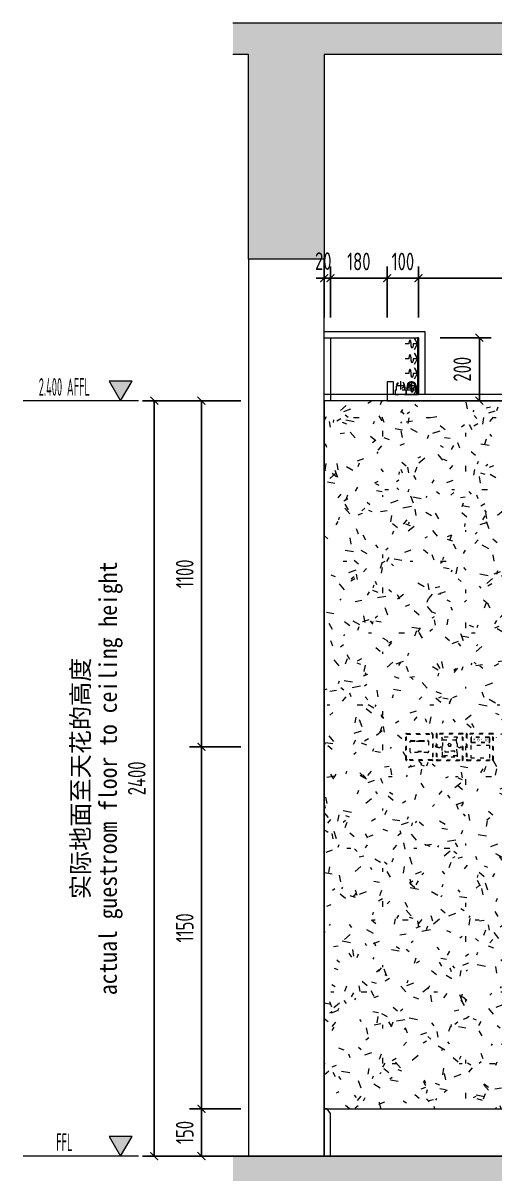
# Model space of a CAD drawing. Header units: millimetres. Extents: x 3162 to 221128, y -144913 to 11496.
# Drawn here: x 170692 to 172191, y -43501 to -39844 of the extents above; entities that cross this region are included whole.
import ezdxf
from ezdxf.enums import TextEntityAlignment as Align
from ezdxf.xclip import XClip

# ---------------------------------------------------------------- set-up
doc = ezdxf.new("R2010")
doc.units = ezdxf.units.MM
doc.header["$LTSCALE"] = 10
doc.header["$XCLIPFRAME"] = 2
for name, pattern in [('ACAD_ISO03W100', [30, 12, -18]), ('DASH', [8.89, 6.35, -2.54]), ('DOTE', [61.468, 50.8, -5.08, 0.508, -5.08])]:
    doc.linetypes.add(name, pattern=pattern)
doc.layers.get('Defpoints').update_dxf_attribs({"color": 250})
for name, color, linetype, lineweight in [('Contour【轮廓线】', 94, 'Continuous', 0), ('Elevation【立面图库】', 150, 'Continuous', 0), ('FC-Hatch【平面填充】', 250, 'Continuous', 0), ('FF-Socket【电气】', 124, 'Continuous', 0), ('FF-Text【平面文字】', 2, 'Continuous', 0), ('Finish【完成面】', 2, 'Continuous', 0), ('Gray【中细线】', 8, 'Continuous', 0), ('RC-dimensions', 44, 'Continuous', 0), ('RC-Modelling【天花造型】', 30, 'Continuous', 0), ('Wall【立面墙】', 252, 'Continuous', 0)]:
    doc.layers.add(name, color=color, linetype=linetype, lineweight=lineweight)
for name, color, linetype in [('SOL【实体】', 250, 'Continuous'), ('WALL_NEW【新建墙体】', 4, 'Continuous'), ('WALL【墙体】', 7, 'Continuous')]:
    doc.layers.add(name, color=color, linetype=linetype)
doc.styles.add('宋体', font='', dxfattribs={"width": 0.8})
doc.styles.add('尺寸标注', font='ARCHS.SHX', dxfattribs={"width": 0.8})
doc.styles.add('标高', font='ARCHS.SHX', dxfattribs={"width": 0.5})
doc.styles.get('宋体').set_extended_font_data('SimSun')
doc.dimstyles.new('海龙1：25', dxfattribs={"dimscale": 25, "dimtxt": 2.25, "dimasz": 1, "dimexe": 1.5, "dimexo": 1, "dimgap": 1, "dimtad": 1, "dimdec": 0, "dimrnd": 5, "dimdsep": 46, "dimtxsty": '尺寸标注', "dimblk": 'ARCHTICK', "dimblk1": 'ARCHTICK', "dimblk2": 'ARCHTICK', "dimcen": 1, "dimclrd": 44, "dimclre": 44, "dimclrt": 2, "dimadec": 0, "dimazin": 0, "dimtfac": 1, "dimtdec": 0, "dimtix": 1, "dimtmove": 2, "dimatfit": 3, "dimldrblk": 'hl_arrow2', "dimfxl": 5, "dimfxlon": 1, "dimarcsym": 0})
pattern_1 = [(225, (110819.52, -399.786), (35.35534, -35.35534), []), (230, (110819.52, -399.786), (-71.72602, 6.27522), [7.5, -82.5]), (175, (110819.52, -399.786), (13.87511, -75.21923), [6, -66]), (280.4514, (110813.54, -399.26), (-57.85092, -68.94393), [6.374, -70.1142]), (226.1842, (110819.52, -419.79), (-106.72409, 16.55189), [11.25, -123.75]), (276.6356, (110810.63, -418.41), (-93.46626, -97.41178), [9.56105, -105.1713]), (171.1842, (110819.52, -419.79), (-93.46618, -97.41189), [9, -99]), (201, (110809.52, -414.786), (-59.690703, 40.261893), [7.5, -82.5]), (146, (110809.52, -414.786), (-24.33156, -72.515006), [6, -66]), (251.4514, (110804.546, -411.43), (-84.022234, -32.25304), [6.374, -70.1142]), (217.5, (110819.52, -399.786), (-1.2159855, -33.289385), [0.5, -65.2, 0.5, -67, 0.5, -66.25]), (187.5, (110819.52, -399.786), (-26.306954, -39.441171), [0.5, -38.2, 0.5, -63.7, 0.5, -25.25]), (147.5, (110841.82, -399.786), (-53.382244, 2.255487), [0.5, -25, 0.5, -78, 0.5, -103.5]), (137.5, (110851.82, -399.786), (-58.318617, -10.010498), [0.5, -32.5, 0.5, -51.8, 0.5, -73.5])]

# ---------------------------------------------------------------- blocks, each defined once
blk = doc.blocks.new('海龙工具_踢脚线')
blk.add_lwpolyline([(20, 0), (20, 90), (10, 100), (0, 100)])
blk = doc.blocks.new('_ArchTick')
at = {"color": 2, "linetype": 'ByBlock', "const_width": 0.15}
blk.add_lwpolyline([(-0.5, -0.5), (0.5, 0.5)], dxfattribs=at)
blk = doc.blocks.new('*D508')
at = {"layer": 'Defpoints', "color": 0, "transparency": 16777216}
for p in [(171408.6, -41044.4), (171258.6, -42144.4), (171408.6, -42144.4)]:
    blk.add_point(p, dxfattribs=at)
at = {"layer": 'RC-dimensions', "color": 44, "lineweight": -2, "transparency": 16777216}
for p, q in [((171383.6, -41044.4), (171221.1, -41044.4)), ((171258.6, -41044.4), (171258.6, -42144.4)), ((171383.6, -42144.4), (171221.1, -42144.4))]:
    blk.add_line(p, q, dxfattribs=at)
at = {"layer": 'RC-dimensions', "color": 44, "lineweight": -2, "transparency": 16777216, "xscale": 25, "yscale": 25, "zscale": 25}
for p, rotation in [((171258.6, -41044.4), 90), ((171258.6, -42144.4), 270)]:
    blk.add_blockref('_ArchTick', p, dxfattribs=dict(at, rotation=rotation))
at = {"layer": 'RC-dimensions', "color": 2, "transparency": 16777216, "insert": (171205.5, -41594.4), "char_height": 56.25, "attachment_point": 5, "rotation": 90, "style": '尺寸标注'}
blk.add_mtext('1100', dxfattribs=at)
blk = doc.blocks.new('hl_arrow2')
at = {"color": 2}
blk.add_line((-0.22, 0), (-1, 0), dxfattribs=at)
blk.add_lwpolyline([(-0.22, 0), (-0.86, -0.69), (-0.65, -0.86), (0, 0), (-0.65, 0.86), (-0.86, 0.69)], close=True, dxfattribs=at)
for points in [[(-0.86, 0.69), (-0.65, 0.86), (-0.22, 0), (0, 0)], [(-0.86, -0.69), (-0.65, -0.86), (-0.22, 0), (0, 0)]]:
    blk.add_solid(points, dxfattribs=at)
blk = doc.blocks.new('*D509')
at = {"layer": 'Defpoints', "color": 0, "transparency": 16777216}
for p in [(171408.6, -43294.4), (171258.6, -43444.4), (171408.6, -43444.4)]:
    blk.add_point(p, dxfattribs=at)
at = {"layer": 'RC-dimensions', "color": 44, "lineweight": -2, "transparency": 16777216}
for p, q in [((171383.6, -43294.4), (171221.1, -43294.4)), ((171258.6, -43294.4), (171258.6, -43444.4)), ((171383.6, -43444.4), (171221.1, -43444.4))]:
    blk.add_line(p, q, dxfattribs=at)
at = {"layer": 'RC-dimensions', "color": 44, "lineweight": -2, "transparency": 16777216, "xscale": 25, "yscale": 25, "zscale": 25}
for p, rotation in [((171258.6, -43294.4), 90), ((171258.6, -43444.4), 270)]:
    blk.add_blockref('_ArchTick', p, dxfattribs=dict(at, rotation=rotation))
at = {"layer": 'RC-dimensions', "color": 2, "transparency": 16777216, "insert": (171205.5, -43369.4), "char_height": 56.25, "attachment_point": 5, "rotation": 90, "style": '尺寸标注'}
blk.add_mtext('150', dxfattribs=at)
blk = doc.blocks.new('*D510')
at = {"layer": 'Defpoints', "color": 0, "transparency": 16777216}
for p in [(171408.6, -41044.4), (171108.6, -43444.4), (171408.6, -43444.4)]:
    blk.add_point(p, dxfattribs=at)
at = {"layer": 'RC-dimensions', "color": 44, "lineweight": -2, "transparency": 16777216}
for p, q in [((171233.6, -41044.4), (171071.1, -41044.4)), ((171108.6, -41044.4), (171108.6, -43444.4)), ((171233.6, -43444.4), (171071.1, -43444.4))]:
    blk.add_line(p, q, dxfattribs=at)
at = {"layer": 'RC-dimensions', "color": 44, "lineweight": -2, "transparency": 16777216, "xscale": 25, "yscale": 25, "zscale": 25}
for p, rotation in [((171108.6, -41044.4), 90), ((171108.6, -43444.4), 270)]:
    blk.add_blockref('_ArchTick', p, dxfattribs=dict(at, rotation=rotation))
at = {"layer": 'RC-dimensions', "color": 2, "transparency": 16777216, "insert": (171053.1, -42244.4), "char_height": 56.25, "attachment_point": 5, "rotation": 90, "style": '尺寸标注'}
blk.add_mtext('2400', dxfattribs=at)
blk = doc.blocks.new('海龍_立面标识')
at = {"style": '宋体', "width": 0.9, "flags": 8}
blk.add_attdef('FLOOR_HEIGHT', text='', height=2.25, rotation=90, dxfattribs=at).set_placement((0, 0), align=Align.CENTER)
at = {"style": '宋体', "flags": 8}
blk.add_attdef('HEIGHT', text='', height=2.25, rotation=90, dxfattribs=at).set_placement((-3.5, 0), align=Align.CENTER)
blk = doc.blocks.new('hl_Elevation-A2')
blk.add_hatch(color=150).paths.add_polyline_path([(3.74, 2.47), (2.27, 0), (0.8, 2.47)])
at = {"color": 150}
blk.add_line((0, 0), (14.67, 0), dxfattribs=at)
blk.add_lwpolyline([(3.74, 2.47), (2.27, 0), (0.8, 2.47)], close=True, dxfattribs=at)
at = {"color": 2, "style": '标高', "width": 0.8, "flags": 8}
blk.add_attdef('HEIGHT', text='', height=2.25, dxfattribs=at).set_placement((9.42, 1.75), align=Align.MIDDLE_CENTER)
blk = doc.blocks.new('海龙_05140578')
at = {"layer": 'WALL【墙体】'}
for p, q in [((3375, -1875), (3375, 275)), ((3625, -2125), (3625, 275))]:
    blk.add_line(p, q, dxfattribs=at)
blk = doc.blocks.new('海龙工具_插卡插座')
at = {"linetype": 'ACAD_ISO03W100', "ltscale": 0.1}
blk.add_lwpolyline([(-43, 84), (-43, 2, 0.414214), (-41, 0), (41, 0, 0.414214), (43, 2), (43, 84, 0.414214), (41, 86), (-41, 86, 0.414214)], format="xyb", close=True, dxfattribs=at)
at = {"color": 8, "linetype": 'ACAD_ISO03W100', "ltscale": 0.1}
blk.add_lwpolyline([(-41, 82), (-41, 4, 0.414214), (-39, 2), (39, 2, 0.414214), (41, 4), (41, 82, 0.414214), (39, 84), (-39, 84, 0.414214)], format="xyb", close=True, dxfattribs=at)
for points in [[(-21, 66), (-25, 74)], [(21, 66), (25, 74)], [(-21, 66), (21, 66), (23, 15), (-23, 15), (-21, 66)]]:
    blk.add_lwpolyline(points, dxfattribs=at)
at = {"linetype": 'ACAD_ISO03W100', "ltscale": 0.1}
blk.add_lwpolyline([(-25, 74), (-25, 12), (25, 12), (25, 74)], close=True, dxfattribs=at)
blk.add_lwpolyline([(-6, 49), (0, 55), (6, 49), (3, 49), (3, 44), (-3, 44), (-3, 49), (-6, 49)], dxfattribs=at)
at = {"color": 8, "linetype": 'ACAD_ISO03W100', "ltscale": 0.1}
blk.add_lwpolyline([(-15, 29), (-15, 27), (16, 27), (16, 29)], close=True, dxfattribs=at)
for centre in [(-33, 44), (32, 44)]:
    blk.add_circle(centre, 4.08, dxfattribs=at)
blk = doc.blocks.new('*U319')
at = {"color": 8}
blk.add_blockref('海龙工具_插卡插座', (0, 0), dxfattribs=at)
blk = doc.blocks.new('海龙工具_一位开关')
at = {"color": 8, "linetype": 'ACAD_ISO03W100', "ltscale": 0.1}
for p, q in [((7, 28), (-6, 28)), ((7, 27), (-6, 27))]:
    blk.add_line(p, q, dxfattribs=at)
at = {"linetype": 'ACAD_ISO03W100', "ltscale": 0.1}
for points in [[(43, 84), (43, 2, -0.414214), (41, 0), (-41, 0, -0.414214), (-43, 2), (-43, 84, -0.414214), (-41, 86), (41, 86, -0.414214)], [(26, 25), (-26, 25, -0.376586), (-29, 27), (-29, 61, -0.380248), (-26, 63), (26, 63, -0.380248), (29, 61), (29, 27, -0.383952)]]:
    blk.add_lwpolyline(points, format="xyb", close=True, dxfattribs=at)
at = {"color": 8, "linetype": 'ACAD_ISO03W100', "ltscale": 0.1}
blk.add_lwpolyline([(41, 82), (41, 4, -0.414214), (39, 2), (-39, 2, -0.414214), (-41, 4), (-41, 82, -0.414214), (-39, 84), (39, 84, -0.414214)], format="xyb", close=True, dxfattribs=at)
blk.add_lwpolyline([(-26, 61), (26, 61)], dxfattribs=at)
blk.add_lwpolyline([(9, 62), (-9, 62), (-9, 61), (9, 61)], close=True, dxfattribs=at)
for centre, start, end in [((-26, 58.7), 91.0498, 174.3266), ((26, 58.7), 5.6734, 88.9502)]:
    blk.add_arc(centre, 2.31, start, end, dxfattribs=at)
at = {"layer": 'SOL【实体】', "color": 8}
for points in [[(8.8, 61.8), (-8.8, 61.8), (-8.8, 61.2), (8.8, 61.2)], [(-8.8, 61.2), (8.8, 61.2), (8.8, 61.8), (8.8, 61.2)], [(8.8, 61.8), (8.8, 61.2), (-8.8, 61.2), (-8.7, 61.7)], [(-8.8, 61.2), (-8.7, 61.7), (-8.8, 61.2), (-8.8, 61.8)]]:
    blk.add_solid(points, dxfattribs=at)
blk = doc.blocks.new('*U322')
at = {"color": 8}
blk.add_blockref('海龙工具_一位开关', (0, 0), dxfattribs=at)
blk = doc.blocks.new('海龙工具_请勿打扰开关')
at = {"linetype": 'ACAD_ISO03W100', "ltscale": 0.1}
for points in [[(-43, 84), (-43, 2, 0.414214), (-41, 0), (41, 0, 0.414214), (43, 2), (43, 84, 0.414214), (41, 86), (-41, 86, 0.414214)], [(-43, 2, 0.414214), (-41, 0), (41, 0, 0.414214), (43, 2), (43, 84, 0.414214), (41, 86), (-41, 86, 0.414214), (-43, 84)], [(-29, 71), (-29, 60, 0.414214), (-26, 57), (29, 57, 0.414214), (32, 60), (32, 71, 0.414214), (29, 74), (-26, 74, 0.414214)]]:
    blk.add_lwpolyline(points, format="xyb", close=True, dxfattribs=at)
at = {"color": 8, "linetype": 'ACAD_ISO03W100', "ltscale": 0.1}
for points in [[(-41, 82), (-41, 4, 0.414214), (-39, 2), (39, 2, 0.414214), (41, 4), (41, 82, 0.414214), (39, 84), (-39, 84, 0.414214)], [(-28, 71), (-28, 60, 0.414214), (-26, 58), (29, 58, 0.414214), (31, 60), (31, 71, 0.414214), (29, 73), (-26, 73, 0.414214)]]:
    blk.add_lwpolyline(points, format="xyb", close=True, dxfattribs=at)
at = {"linetype": 'ACAD_ISO03W100', "ltscale": 0.1}
blk.add_lwpolyline([(32, 47), (-29, 47), (-29, 8), (32, 8)], close=True, dxfattribs=at)
at = {"color": 8, "linetype": 'DASH', "ltscale": 50, "style": '宋体', "width": 0.8}
blk.add_text('请 勿 打 扰', height=7.44, dxfattribs=at).set_placement((1.3, 65.4), align=Align.MIDDLE_CENTER)
blk = doc.blocks.new('*U323')
at = {"color": 8}
blk.add_blockref('海龙工具_请勿打扰开关', (0, 0), dxfattribs=at)
blk = doc.blocks.new('CZ_入门开关')
at = {"ltscale": 20}
for name, p in [('*U322', (0, 1400)), ('*U319', (96, 1400)), ('*U323', (192, 1400))]:
    blk.add_blockref(name, p, dxfattribs=at)
blk = doc.blocks.new('海龙工具_暗藏灯')
at = {"color": 8, "linetype": 'DOTE', "ltscale": 4.56}
for p, q in [((0, 41.7), (0, 15.3)), ((-13.2, 28.5), (13.2, 28.5))]:
    blk.add_line(p, q, dxfattribs=at)
at = {"ltscale": 100}
blk.add_lwpolyline([(-12.5, 13.9), (-12.5, 28.5, -1), (12.5, 28.5), (12.5, 13.9)], format="xyb", dxfattribs=at)
blk.add_lwpolyline([(-17.4, 13.9), (-17.4, 0), (17.4, 0), (17.4, 13.9)], close=True, dxfattribs=at)
blk.add_circle((0, 28.5), 10.4, dxfattribs=at)
blk = doc.blocks.new('海龙工具_暗藏灯[虚]')
at = {"color": 8, "linetype": 'DOTE', "ltscale": 4.56}
for p, q in [((0, 41.7), (0, 15.3)), ((-13.2, 28.5), (13.2, 28.5))]:
    blk.add_line(p, q, dxfattribs=at)
at = {"color": 8, "linetype": 'ACAD_ISO03W100', "ltscale": 0.1}
blk.add_lwpolyline([(-12.5, 13.9), (-12.5, 28.5, -1), (12.5, 28.5), (12.5, 13.9)], format="xyb", dxfattribs=at)
blk.add_lwpolyline([(-17.4, 13.9), (-17.4, 0), (17.4, 0), (17.4, 13.9)], close=True, dxfattribs=at)
blk.add_circle((0, 28.5), 10.4, dxfattribs=at)
blk = doc.blocks.new('D_暗藏灯管')
for name, p in [('海龙工具_暗藏灯[虚]', (-17.4, 0)), ('海龙工具_暗藏灯', (17.4, 0))]:
    blk.add_blockref(name, p)
blk = doc.blocks.new('侧回风')
for points in [[(-291, 45), (-234, 12), (-176, 45), (-234, 12), (-234, 57, -0.094519), (-272, 63, -0.69809), (-272, 74, -0.094519), (-234, 80, 0.094519), (-196, 86, 0.69809), (-196, 96, 0.094519), (-234, 103), (-234, 142)], [(-136, 45), (-78, 12), (-20, 45), (-78, 12), (-78, 57, -0.094519), (-116, 63, -0.69809), (-116, 74, -0.094519), (-78, 80, 0.094519), (-40, 86, 0.69809), (-40, 96, 0.094519), (-78, 103), (-78, 142)], [(20, 45), (78, 12), (136, 45), (78, 12), (78, 57, -0.094519), (40, 63, -0.69809), (40, 74, -0.094519), (78, 80, 0.094519), (116, 86, 0.69809), (116, 96, 0.094519), (78, 103), (78, 142)], [(176, 45), (234, 12), (292, 45), (234, 12), (234, 57, -0.094519), (196, 63, -0.69809), (196, 74, -0.094519), (234, 80, 0.094519), (272, 86, 0.69809), (272, 96, 0.094519), (234, 103), (234, 142)]]:
    blk.add_lwpolyline(points, format="xyb")
blk.add_lwpolyline([(-300, 0), (300, 0), (300, 12), (-300, 12)], close=True)
blk = doc.blocks.new('*D604')
at = {"layer": 'Defpoints', "color": 0, "transparency": 16777216}
for p in [(171668.6, -40655.2), (171648.6, -40805.2), (171668.6, -40805.2)]:
    blk.add_point(p, dxfattribs=at)
at = {"layer": 'RC-dimensions', "color": 44, "lineweight": -2, "transparency": 16777216}
for p, q in [((171648.6, -40780.2), (171648.6, -40617.7)), ((171668.6, -40780.2), (171668.6, -40617.7)), ((171648.6, -40655.2), (171623.6, -40655.2)), ((171648.6, -40655.2), (171668.6, -40655.2)), ((171668.6, -40655.2), (171693.6, -40655.2))]:
    blk.add_line(p, q, dxfattribs=at)
at = {"layer": 'RC-dimensions', "color": 44, "lineweight": -2, "transparency": 16777216, "xscale": 25, "yscale": 25, "zscale": 25}
blk.add_blockref('_ArchTick', (171648.6, -40655.2), dxfattribs=at)
at = {"layer": 'RC-dimensions', "color": 44, "lineweight": -2, "transparency": 16777216, "xscale": 25, "yscale": 25, "zscale": 25, "rotation": 180}
blk.add_blockref('_ArchTick', (171668.6, -40655.2), dxfattribs=at)
at = {"layer": 'RC-dimensions', "color": 2, "transparency": 16777216, "insert": (171645.6, -40600.9), "char_height": 56.25, "attachment_point": 5, "style": '尺寸标注'}
blk.add_mtext('20', dxfattribs=at)
blk = doc.blocks.new('*D602')
at = {"layer": 'Defpoints', "color": 0, "transparency": 16777216}
for p in [(171848.6, -40655.2), (171668.6, -40805.2), (171848.6, -40805.2)]:
    blk.add_point(p, dxfattribs=at)
at = {"layer": 'RC-dimensions', "color": 44, "lineweight": -2, "transparency": 16777216}
for p, q in [((171668.6, -40780.2), (171668.6, -40617.7)), ((171848.6, -40780.2), (171848.6, -40617.7)), ((171668.6, -40655.2), (171848.6, -40655.2))]:
    blk.add_line(p, q, dxfattribs=at)
at = {"layer": 'RC-dimensions', "color": 44, "lineweight": -2, "transparency": 16777216, "xscale": 25, "yscale": 25, "zscale": 25, "rotation": 180}
blk.add_blockref('_ArchTick', (171668.6, -40655.2), dxfattribs=at)
at = {"layer": 'RC-dimensions', "color": 44, "lineweight": -2, "transparency": 16777216, "xscale": 25, "yscale": 25, "zscale": 25}
blk.add_blockref('_ArchTick', (171848.6, -40655.2), dxfattribs=at)
at = {"layer": 'RC-dimensions', "color": 2, "transparency": 16777216, "insert": (171758.6, -40602.1), "char_height": 56.25, "attachment_point": 5, "style": '尺寸标注'}
blk.add_mtext('180', dxfattribs=at)
blk = doc.blocks.new('*D603')
at = {"layer": 'Defpoints', "color": 0, "transparency": 16777216}
for p in [(171948.6, -40655.2), (171848.6, -40805.2), (171948.6, -40805.2)]:
    blk.add_point(p, dxfattribs=at)
at = {"layer": 'RC-dimensions', "color": 44, "lineweight": -2, "transparency": 16777216}
for p, q in [((171848.6, -40780.2), (171848.6, -40617.7)), ((171948.6, -40780.2), (171948.6, -40617.7)), ((171848.6, -40655.2), (171823.6, -40655.2)), ((171848.6, -40655.2), (171948.6, -40655.2)), ((171948.6, -40655.2), (171973.6, -40655.2))]:
    blk.add_line(p, q, dxfattribs=at)
at = {"layer": 'RC-dimensions', "color": 44, "lineweight": -2, "transparency": 16777216, "xscale": 25, "yscale": 25, "zscale": 25}
blk.add_blockref('_ArchTick', (171848.6, -40655.2), dxfattribs=at)
at = {"layer": 'RC-dimensions', "color": 44, "lineweight": -2, "transparency": 16777216, "xscale": 25, "yscale": 25, "zscale": 25, "rotation": 180}
blk.add_blockref('_ArchTick', (171948.6, -40655.2), dxfattribs=at)
at = {"layer": 'RC-dimensions', "color": 2, "transparency": 16777216, "insert": (171898.6, -40602.1), "char_height": 56.25, "attachment_point": 5, "style": '尺寸标注'}
blk.add_mtext('100', dxfattribs=at)
blk = doc.blocks.new('*D600')
at = {"layer": 'Defpoints', "color": 0, "transparency": 16777216}
for p in [(173488.6, -40655.2), (171948.6, -40805.2), (173488.6, -40805.2)]:
    blk.add_point(p, dxfattribs=at)
at = {"layer": 'RC-dimensions', "color": 44, "lineweight": -2, "transparency": 16777216}
for p, q in [((171948.6, -40780.2), (171948.6, -40617.7)), ((173488.6, -40780.2), (173488.6, -40617.7)), ((171948.6, -40655.2), (173488.6, -40655.2))]:
    blk.add_line(p, q, dxfattribs=at)
at = {"layer": 'RC-dimensions', "color": 44, "lineweight": -2, "transparency": 16777216, "xscale": 25, "yscale": 25, "zscale": 25, "rotation": 180}
blk.add_blockref('_ArchTick', (171948.6, -40655.2), dxfattribs=at)
at = {"layer": 'RC-dimensions', "color": 44, "lineweight": -2, "transparency": 16777216, "xscale": 25, "yscale": 25, "zscale": 25}
blk.add_blockref('_ArchTick', (173488.6, -40655.2), dxfattribs=at)
at = {"layer": 'RC-dimensions', "color": 2, "transparency": 16777216, "insert": (172718.6, -40599.7), "char_height": 56.25, "attachment_point": 5, "style": '尺寸标注'}
blk.add_mtext('1540', dxfattribs=at)
blk = doc.blocks.new('*D601')
at = {"layer": 'Defpoints', "color": 0, "transparency": 16777216}
for p in [(171991.6, -40844.4), (171991.6, -41044.4), (172141.6, -41044.4)]:
    blk.add_point(p, dxfattribs=at)
at = {"layer": 'RC-dimensions', "color": 44, "lineweight": -2, "transparency": 16777216}
for p, q in [((172016.6, -40844.4), (172179.1, -40844.4)), ((172141.6, -40844.4), (172141.6, -41044.4)), ((172016.6, -41044.4), (172179.1, -41044.4))]:
    blk.add_line(p, q, dxfattribs=at)
at = {"layer": 'RC-dimensions', "color": 44, "lineweight": -2, "transparency": 16777216, "xscale": 25, "yscale": 25, "zscale": 25}
for p, rotation in [((172141.6, -40844.4), 90), ((172141.6, -41044.4), 270)]:
    blk.add_blockref('_ArchTick', p, dxfattribs=dict(at, rotation=rotation))
at = {"layer": 'RC-dimensions', "color": 2, "transparency": 16777216, "insert": (172087.3, -40944.4), "char_height": 56.25, "attachment_point": 5, "rotation": 90, "style": '尺寸标注'}
blk.add_mtext('200', dxfattribs=at)
blk = doc.blocks.new('*D740')
at = {"layer": 'Defpoints', "color": 0, "transparency": 16777216}
for p in [(171408.6, -42144.4), (171258.6, -43294.4), (171408.6, -43294.4)]:
    blk.add_point(p, dxfattribs=at)
at = {"layer": 'RC-dimensions', "color": 44, "lineweight": -2, "transparency": 16777216}
for p, q in [((171383.6, -42144.4), (171221.1, -42144.4)), ((171258.6, -42144.4), (171258.6, -43294.4)), ((171383.6, -43294.4), (171221.1, -43294.4))]:
    blk.add_line(p, q, dxfattribs=at)
at = {"layer": 'RC-dimensions', "color": 44, "lineweight": -2, "transparency": 16777216, "xscale": 25, "yscale": 25, "zscale": 25}
for p, rotation in [((171258.6, -42144.4), 90), ((171258.6, -43294.4), 270)]:
    blk.add_blockref('_ArchTick', p, dxfattribs=dict(at, rotation=rotation))
at = {"layer": 'RC-dimensions', "color": 2, "transparency": 16777216, "insert": (171205.5, -42719.4), "char_height": 56.25, "attachment_point": 5, "rotation": 90, "style": '尺寸标注'}
blk.add_mtext('1150', dxfattribs=at)

msp = doc.modelspace()

# ---------------------------------------------------------------- hatches: boundary and pattern name
at = {"layer": 'FC-Hatch【平面填充】'}
h = msp.add_hatch(dxfattribs=at)
h.set_pattern_fill('钢筋混凝土', color=256, scale=50, angle=180, style=0, pattern_type=2)
h.set_pattern_definition(pattern_1)
h.paths.add_polyline_path([(171358.6, -39844.4), (173698.6, -39844.4), (173698.6, -39944.4), (173648.6, -39944.4), (173648.6, -40594.4), (173448.6, -40594.4), (173448.6, -39944.4), (171648.6, -39944.4), (171648.6, -40594.4), (171408.6, -40594.4), (171408.6, -39944.4), (171358.6, -39944.4)])
h = msp.add_hatch(dxfattribs=at)
h.set_pattern_fill('地毯', color=256, scale=300, pattern_type=2)
h.set_pattern_definition([(0, (171864.6, -43150.39), (132, 228), [12, -201, 9, -87, 18, -213]), (10, (171807.6, -43027.39), (80.676, 285.344), [21, -51, 27, -159, 15, -198]), (20, (171777.6, -43123.39), (133.471, 220.976), [24, -165, 21, -123, 15, -96]), (30, (171864.6, -43141.39), (-21.97, 254.052), [15, -99, 12, -147, 9, -195]), (40, (171780.61, -43075.39), (33.836, 216.37), [12, -132, 9, -84, 24, -153]), (50, (171825.6, -43183.39), (-80.248, 235.733), [6, -111, 15, -183, 18, -93]), (60, (171834.6, -43162.39), (-99.473, 223.708), [15, -123, 6, -144, 12, -111]), (70, (171801.6, -43198.39), (-109.892, 215.587), [9, -57, 18, -96, 12, -132]), (80, (171816.6, -43021.39), (-208.565, 164.72), [21, -132, 9, -156, 18, -147]), (90, (171834.6, -43150.39), (-264, 111), [18, -93, 12, -183, 6, -186]), (100, (171786.6, -43057.39), (-247.971, 145.145), [21, -117, 18, -96, 21, -219]), (110, (171765.6, -43228.39), (-240.44, 81.691), [24, -78, 12, -159, 18, -174]), (120, (171684.6, -43192.39), (-286.65, 28.492), [15, -201, 18, -93, 21, -123]), (130, (171750.6, -43258.39), (-279.108, 71.266), [9, -66, 12, -129, 24, -168]), (140, (171660.6, -43018.39), (-220.597, -34.206), [18, -108, 21, -93, 12, -126]), (150, (171909.6, -43276.39), (-204.825, -120.767), [12, -84, 24, -186, 21, -171]), (160, (171711.6, -43108.39), (-237.901, -162.429), [18, -126, 15, -114, 12, -183]), (170, (171729.6, -43180.39), (-215.644, -169.123), [27, -99, 18, -135, 24, -132])])
h.paths.add_polyline_path([(172576.5, -41044.4), (171648.6, -41044.4), (171648.6, -43294.4), (171658.6, -43294.4), (172576.5, -43294.4)])
h.paths.add_polyline_path([(172275.4, -42103.9), (172275.4, -42184.9), (172196.2, -42184.9), (172196.2, -42103.9)], flags=16)
h.paths.add_polyline_path([(172290.4, -42104.4), (172360.4, -42104.4, -0.414214), (172365.4, -42109.4), (172365.4, -42179.4, -0.414214), (172360.4, -42184.4), (172290.4, -42184.4, -0.414214), (172285.4, -42179.4), (172285.4, -42109.4, -0.414214)], flags=16)
h.paths.add_polyline_path([(172273.6, -42105.7), (172273.6, -42183.1), (172198, -42183.1), (172198, -42105.7)], flags=0)
h.paths.add_polyline_path([(172184.2, -42101.4, -0.414214), (172186.2, -42103.4), (172186.2, -42185.4, -0.414214), (172184.2, -42187.4), (172102.2, -42187.4, -0.414214), (172100.2, -42185.4), (172100.2, -42103.4, -0.414214), (172102.2, -42101.4)], flags=16)
h.paths.add_polyline_path([(172182.2, -42103.4, -0.414214), (172184.2, -42105.4), (172184.2, -42183.4, -0.414214), (172182.2, -42185.4), (172104.2, -42185.4, -0.414214), (172102.2, -42183.4), (172102.2, -42105.4, -0.414214), (172104.2, -42103.4)], flags=0)
h.paths.add_polyline_path([(172291.4, -42110.4), (172359.4, -42110.4), (172359.4, -42178.4), (172291.4, -42178.4)], flags=0)
h.paths.add_polyline_path([(172117.2, -42130.4), (172172.2, -42130.4, 0.414214), (172175.2, -42127.4), (172175.2, -42116.4, 0.414214), (172172.2, -42113.4), (172117.2, -42113.4, 0.414214), (172114.2, -42116.4), (172114.2, -42127.4, 0.414214)], flags=0)
h.paths.add_polyline_path([(172172.2, -42114.4, -0.414214), (172174.2, -42116.4), (172174.2, -42127.4, -0.414214), (172172.2, -42129.4), (172117.2, -42129.4, -0.414214), (172115.2, -42127.4), (172115.2, -42116.4, -0.414214), (172117.2, -42114.4)], flags=0)
h.paths.add_polyline_path([(172260.6, -42125, -0.390771), (172262.8, -42127), (172262.8, -42158.9, -0.432686), (172260.7, -42161.2), (172248, -42161.2, -0.385679), (172245.8, -42159.3, -0.383952), (172243.7, -42161.2), (172231, -42161.2, -0.385679), (172228.8, -42159.3, -0.383952), (172226.7, -42161.2), (172214, -42161.2, -0.385679), (172211.8, -42159.3), (172211.8, -42127.4, -0.438052), (172213.9, -42125), (172226.6, -42125, -0.390771), (172228.8, -42127, -0.380248), (172230.9, -42125), (172243.6, -42125, -0.390771), (172245.8, -42127, -0.380248), (172247.9, -42125)], flags=0)
h.paths.add_polyline_path([(172245.8, -42129.9, 0.449015), (172243.6, -42127.5), (172230.9, -42127.5, 0.438052), (172228.8, -42129.9, 0.443522), (172226.6, -42127.5), (172222.6, -42127.2), (172214.7, -42127.2), (172213.9, -42127.5), (172226.6, -42127.5, -0.390771), (172228.8, -42129.5, -0.380248), (172230.9, -42127.5), (172243.6, -42127.5, -0.390771), (172245.8, -42129.5, -0.3855), (172247.9, -42127.5), (172251.9, -42127.2), (172248.7, -42127.2), (172246.6, -42127.9, 0.26387)], flags=0)
h.paths.add_polyline_path([(172242.8, -42126.6), (172242.8, -42127.2), (172231.7, -42127.2), (172231.7, -42126.6)], flags=0)
h.paths.add_polyline_path([(172303.9, -42127.8), (172321.9, -42127.8), (172321.9, -42159.1), (172303.9, -42159.1)], flags=0)
h.paths.add_polyline_path([(172088.2, -42101.4, -0.414214), (172090.2, -42103.4), (172090.2, -42185.4, -0.414214), (172088.2, -42187.4), (172006.2, -42187.4, -0.414214), (172004.2, -42185.4), (172004.2, -42103.4, -0.414214), (172006.2, -42101.4)], flags=16)
h.paths.add_polyline_path([(172328.9, -42127.8), (172346, -42127.8), (172346, -42159.1), (172328.9, -42159.1)], flags=0)
h.paths.add_polyline_path([(172086.2, -42103.4, -0.414214), (172088.2, -42105.4), (172088.2, -42183.4, -0.414214), (172086.2, -42185.4), (172008.2, -42185.4, -0.414214), (172006.2, -42183.4), (172006.2, -42105.4, -0.414214), (172008.2, -42103.4)], flags=0)
h.paths.add_polyline_path([(172175.2, -42140.4), (172175.2, -42179.4), (172114.2, -42179.4), (172114.2, -42140.4)], flags=0)
h.paths.add_polyline_path([(172072.2, -42113.4), (172072.2, -42175.4), (172022.2, -42175.4), (172022.2, -42113.4)], flags=0)
h.paths.add_polyline_path([(172068.2, -42121.4), (172070.2, -42172.4), (172024.2, -42172.4), (172026.2, -42121.4)], flags=0)
h.paths.add_polyline_path([(172083.3, -42143.4, -1), (172075.1, -42143.4, -1)], flags=0)
h.paths.add_polyline_path([(171992.2, -42101.4, -0.414214), (171994.2, -42103.4), (171994.2, -42185.4, -0.414214), (171992.2, -42187.4), (171910.2, -42187.4, -0.414214), (171908.2, -42185.4), (171908.2, -42103.4, -0.414214), (171910.2, -42101.4)], flags=16)
h.paths.add_polyline_path([(171990.2, -42103.4, -0.414214), (171992.2, -42105.4), (171992.2, -42183.4, -0.414214), (171990.2, -42185.4), (171912.2, -42185.4, -0.414214), (171910.2, -42183.4), (171910.2, -42105.4, -0.414214), (171912.2, -42103.4)], flags=0)
h.paths.add_polyline_path([(172047.2, -42132.4), (172053.2, -42138.4), (172050.2, -42138.4), (172050.2, -42143.4), (172044.2, -42143.4), (172044.2, -42138.4), (172041.2, -42138.4)], flags=0)
h.paths.add_polyline_path([(172063.2, -42158.4), (172063.2, -42160.4), (172032.2, -42160.4), (172032.2, -42158.4)], flags=0)
h.paths.add_polyline_path([(172018.3, -42143.4, -1), (172010.1, -42143.4, -1)], flags=0)
h.paths.add_polyline_path([(171977.2, -42124.4, -0.380248), (171980.2, -42126.4), (171980.2, -42159.1, -0.445137), (171978, -42162.4), (171925.2, -42162.4, -0.376586), (171922.2, -42160.4), (171922.2, -42127.8, -0.449015), (171924.5, -42124.4)], flags=0)
h.paths.add_polyline_path([(171977.2, -42126.4), (171942.2, -42126.4), (171942.2, -42125.4), (171960.2, -42125.4)], flags=0)
h.paths.add_polyline_path([(172118.9, -42129.1), (172170.2, -42129.1), (172170.2, -42114.6), (172118.9, -42114.6)], flags=8)
h.paths.add_polyline_path([(173608.6, -41044.4), (173488.6, -41044.4), (173488.6, -43294.4), (173608.6, -43294.4)])
h = msp.add_hatch(dxfattribs=at)
h.set_pattern_fill('钢筋混凝土', color=256, scale=50, angle=180, style=0, pattern_type=2)
h.set_pattern_definition(pattern_1)
h.paths.add_polyline_path([(171358.6, -43544.4), (171358.6, -43444.4), (173658.6, -43444.4), (173658.6, -43544.4)])

# ---------------------------------------------------------------- linework, layer by layer
at = {"layer": 'Contour【轮廓线】'}
msp.add_line((171648.6, -43294.4), (172576.5, -43294.4), dxfattribs=at)
msp.add_line((171648.6, -43294.4), (172576.5, -43294.4), dxfattribs=at)
at = {"layer": 'Finish【完成面】'}
for p, q in [((171648.6, -41044.4), (171648.6, -43444.4)), ((173488.6, -41044.4), (171648.6, -41044.4)), ((173608.6, -41044.4), (171648.6, -41044.4)), ((171648.6, -43444.4), (173488.6, -43444.4))]:
    msp.add_line(p, q, dxfattribs=at)
at = {"layer": 'Gray【中细线】'}
for p in [(173488.6, -41024.4), (173608.6, -41024.4)]:
    msp.add_line(p, (171648.6, -41024.4), dxfattribs=at)
at = {"layer": 'RC-Modelling【天花造型】'}
for points in [[(171648.6, -40824.4), (171968.6, -40824.4), (171968.6, -41024.4)], [(171648.6, -40844.4), (171948.6, -40844.4), (171948.6, -41024.4), (171868.6, -41024.4), (171868.6, -40984.4), (171848.6, -40984.4), (171848.6, -41044.4), (173608.6, -41044.4)], [(171648.6, -40844.4), (171948.6, -40844.4), (171948.6, -41024.4)]]:
    msp.add_lwpolyline(points, dxfattribs=at)
msp.add_lwpolyline([(171648.6, -40844.4), (171668.6, -40844.4), (171668.6, -41044.4), (171648.6, -41044.4)], close=True, dxfattribs=at)
at = {"layer": 'Wall【立面墙】'}
msp.add_line((173698.6, -39844.4), (171358.6, -39844.4), dxfattribs=at)
msp.add_lwpolyline([(173698.6, -39944.4), (173648.6, -39944.4), (173648.6, -40594.4), (173448.6, -40594.4), (173448.6, -39944.4), (171648.6, -39944.4), (171648.6, -40594.4), (171408.6, -40594.4), (171408.6, -39944.4), (171358.6, -39944.4)], dxfattribs=at)
for points in [[(171648.6, -43444.4), (171648.6, -40594.4), (171408.6, -40594.4), (171408.6, -43444.4)], [(171358.6, -43444.4), (171358.6, -43444.4), (173658.6, -43444.4), (173658.6, -43444.4)]]:
    msp.add_lwpolyline(points, close=True, dxfattribs=at)

# ---------------------------------------------------------------- block references
at = {"layer": 'Contour【轮廓线】', "yscale": 1.5}
msp.add_blockref('海龙工具_踢脚线', (171648.6, -43444.4), dxfattribs=at)
msp.add_blockref('海龙工具_踢脚线', (171648.6, -43444.4), dxfattribs=at)
at = {"layer": 'Elevation【立面图库】'}
ref = msp.add_blockref('hl_Elevation-A2', (171058.6, -41044.4), dxfattribs=dict(at, xscale=-25, yscale=25, zscale=25))
ref.add_attrib('HEIGHT', '2.400 AFFL', dxfattribs={"layer": '0', "color": 2, "height": 56.25, "style": '标高', "width": 0.5}).set_placement((170823.1, -41000.6), align=Align.MIDDLE_CENTER)
ref = msp.add_blockref('hl_Elevation-A2', (171058.6, -43444.4), dxfattribs=dict(at, xscale=-25, yscale=25, zscale=25))
ref.add_attrib('HEIGHT', 'FFL', dxfattribs={"layer": '0', "color": 2, "height": 56.25, "style": '标高', "width": 0.5}).set_placement((170823.1, -43400.6), align=Align.MIDDLE_CENTER)
at = {"layer": 'FF-Socket【电气】', "xscale": 0.3, "yscale": 0.3, "zscale": 0.3, "rotation": 90}
msp.add_blockref('侧回风', (171948.6, -40934.4), dxfattribs=at)
at = {"layer": 'FF-Socket【电气】'}
msp.add_blockref('CZ_入门开关', (171951.2, -43587.4), dxfattribs=at)
at = {"layer": 'FF-Text【平面文字】'}
ref = msp.add_blockref('海龍_立面标识', (170989.9, -42244.4), dxfattribs=dict(at, xscale=25, yscale=25, zscale=25))
ref.add_attrib('FLOOR_HEIGHT', 'actual guestroom floor to ceiling height', dxfattribs={"layer": '0', "height": 56.25, "rotation": 90, "style": '宋体', "width": 0.9}).set_placement((170989.9, -42244.4), align=Align.CENTER)
ref.add_attrib('HEIGHT', '实际地面至天花的高度', dxfattribs={"layer": '0', "height": 56.25, "rotation": 90, "style": '宋体'}).set_placement((170902.4, -42244.4), align=Align.CENTER)
at = {"layer": 'RC-Modelling【天花造型】'}
msp.add_blockref('D_暗藏灯管', (171908.6, -41024.4), dxfattribs=at)
at = {"layer": 'WALL_NEW【新建墙体】'}
ref = msp.add_blockref('海龙_05140578', (174783.6, -45121.1), dxfattribs=dict(at, rotation=180))
XClip(ref).set_block_clipping_path([(545.0001058371, -624.9550844621), (3885.0000058371, 875.0449155379)])

# ---------------------------------------------------------------- dimensions: what is measured, and where the dimension line sits
at = {"layer": 'RC-dimensions'}
dim = msp.add_linear_dim(base=(171668.6, -40655.2), p1=(171648.6, -40805.2), p2=(171668.6, -40805.2), dimstyle='海龙1：25', dxfattribs=at)
dim.commit()
dim.dimension.update_dxf_attribs({"geometry": '*D604', "text_midpoint": (171645.6, -40600.9), "dimtype": 160})
for base, p1, p2, picture, middle in [((171848.6, -40655.2), (171668.6, -40805.2), (171848.6, -40805.2), '*D602', (171758.6, -40602.1)), ((171948.6, -40655.2), (171848.6, -40805.2), (171948.6, -40805.2), '*D603', (171898.6, -40602.1)), ((173488.6, -40655.2), (171948.6, -40805.2), (173488.6, -40805.2), '*D600', (172718.6, -40599.7))]:
    dim = msp.add_linear_dim(base=base, p1=p1, p2=p2, dimstyle='海龙1：25', dxfattribs=at)
    dim.commit()
    dim.dimension.update_dxf_attribs({"geometry": picture, "text_midpoint": middle})
dim = msp.add_linear_dim(base=(172141.6, -41044.4), p1=(171991.6, -40844.4), p2=(171991.6, -41044.4), angle=90, dimstyle='海龙1：25', dxfattribs=at)
dim.commit()
dim.dimension.update_dxf_attribs({"geometry": '*D601', "text_midpoint": (172087.3, -40944.4)})
for base, p1, p2, picture, middle in [((171108.6, -43444.4), (171408.6, -41044.4), (171408.6, -43444.4), '*D510', (171053.1, -42244.4)), ((171258.6, -42144.4), (171408.6, -41044.4), (171408.6, -42144.4), '*D508', (171205.5, -41594.4)), ((171258.6, -43294.4), (171408.6, -42144.4), (171408.6, -43294.4), '*D740', (171205.5, -42719.4)), ((171258.6, -43444.4), (171408.6, -43294.4), (171408.6, -43444.4), '*D509', (171205.5, -43369.4))]:
    dim = msp.add_linear_dim(base=base, p1=p1, p2=p2, angle=270, dimstyle='海龙1：25', override={"dimscale": 25, "dimtxsty": '尺寸标注', "dimblk1": 'ArchTick', "dimblk2": 'ArchTick', "dimsah": 1, "dimclrt": 2}, dxfattribs=at)
    dim.commit()
    dim.dimension.update_dxf_attribs({"geometry": picture, "text_midpoint": middle})

doc.saveas('drawing.dxf')
